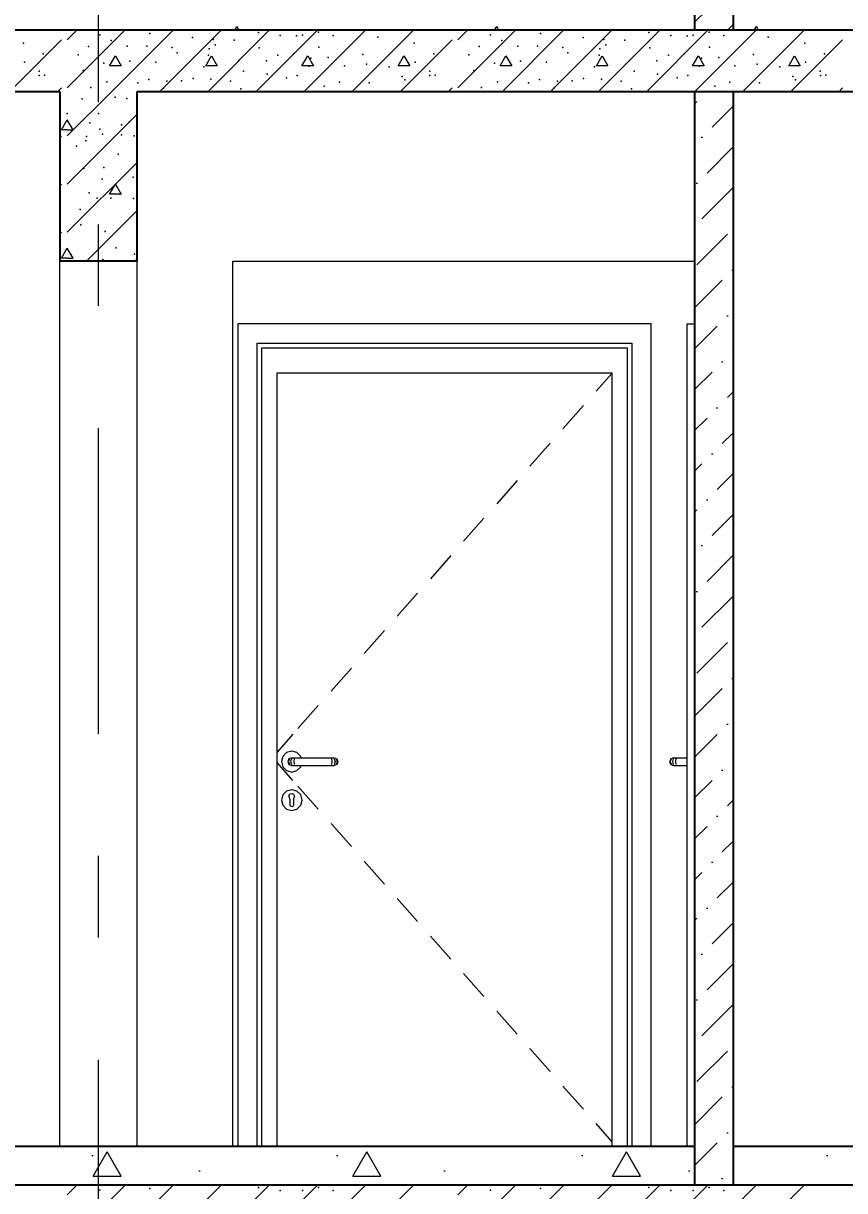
# Model space of a CAD drawing. Header units: millimetres. Extents: x 18162 to 7085488, y 72188 to 247925.
# Drawn here: x 4263419 to 4265553, y 107638 to 110670 of the extents above; entities that cross this region are included whole.
import ezdxf
from ezdxf.enums import TextEntityAlignment as Align

# ---------------------------------------------------------------- set-up
doc = ezdxf.new("R2010")
doc.units = ezdxf.units.MM
doc.header["$MEASUREMENT"] = 0
doc.linetypes.add('Double Dashed', pattern=[1093.611073, 529.166651, -211.666656, 141.111112, -211.666656])
for name, color, linetype in [('Archicad Doors', 7, 'Continuous'), ('Structural - Bearing', 7, 'Continuous'), ('Structural - Grid', 7, 'Continuous')]:
    doc.layers.add(name, color=color, linetype=linetype)
doc.styles.add('GENERATED_STYLE_3', font='', dxfattribs={"width": 0.8})
doc.styles.get('GENERATED_STYLE_3').set_extended_font_data('ISOCPEUR MON')
doc.dimstyles.new('GENERATED_STYLE__12', dxfattribs={"dimtxt": 330.000007, "dimasz": 171, "dimexe": 0.18, "dimexo": 150, "dimgap": 0, "dimtad": 1, "dimdec": 0, "dimzin": 0, "dimdsep": 46, "dimtxsty": 'GENERATED_STYLE_3', "dimblk": 'ARROWHEAD_2', "dimblk1": 'ARROWHEAD_2', "dimblk2": 'ARROWHEAD_2', "dimcen": 0.09, "dimclrd": 13, "dimclre": 13, "dimclrt": 13, "dimadec": 0, "dimazin": 0, "dimtfac": 1, "dimtdec": 4, "dimtmove": 0, "dimatfit": 3, "dimfxl": 1, "dimtolj": 1, "dimtzin": 0, "dimarcsym": 0})
pattern_1 = [(45, (4294986.58, 104752.7), (-106.066, 106.066), [112.5, -37.5, 0, -37.5]), (45, (4294999.84, 104872.03), (-106.066, 106.066), [112.5, -37.5, 0, -37.5])]
pattern_2 = [(0, (4294986.6, 104752.7), (0, 1169.134), [73.125, -601.875]), (0, (4295324.1, 105337.3), (0, 1169.134), [73.125, -601.875]), (60, (4294986.6, 104752.7), (-1012.5, 584.567), [73.125, -601.875]), (60, (4295661.6, 104752.7), (-1012.5, 584.567), [73.125, -601.875]), (120, (4295059.7, 104752.7), (1012.5, 584.567), [73.125, -601.875]), (120, (4295734.7, 104752.7), (1012.5, 584.567), [73.125, -601.875]), (0, (4294986.58, 104865.2), (0, 225), [0, -225, 0, -337.5]), (45, (4295099.08, 104865.2), (-159.099, 159.099), [0, -168.75, 0, -281.25])]

# ---------------------------------------------------------------- blocks, each defined once
blk = doc.blocks.new('*X1357', base_point=(4294986.6, 104752.7))
at = {"layer": 'Structural - Bearing', "color": 7, "linetype": 'Continuous', "lineweight": 9}
for p, q in [((4263532.8, 110377.8), (4263647.7, 110492.7)), ((4263532.8, 110252.8), (4263713.1, 110433.1)), ((4263517.7, 110393.5), (4263532.8, 110419.5)), ((4263532.8, 110393.4), (4263517.7, 110393.5)), ((4263547.9, 110393.5), (4263532.8, 110419.5)), ((4263532.8, 110393.4), (4263547.9, 110393.5)), ((4263513.1, 110373.2), (4263517.7, 110377.8)), ((4263532.8, 110127.8), (4263713.1, 110308.1)), ((4263513.1, 110248.2), (4263517.7, 110252.8)), ((4263642.7, 110226.8), (4263657.8, 110252.8)), ((4263657.8, 110252.8), (4263672.7, 110226.8)), ((4263672.7, 110226.8), (4263642.7, 110226.8)), ((4263582.7, 110052.7), (4263713.1, 110183.1)), ((4263513.1, 110123.2), (4263517.7, 110127.8)), ((4263517.7, 110060.1), (4263532.8, 110086.1)), ((4263532.8, 110060.1), (4263517.7, 110060.1)), ((4263547.9, 110060.1), (4263532.8, 110086.1)), ((4263532.8, 110060.1), (4263547.9, 110060.1)), ((4263707.7, 110052.7), (4263713.1, 110058.1))]:
    blk.add_line(p, q, dxfattribs=at)
for p in [(4263571.3, 110473.8), (4263657.3, 110478.4), (4263687.9, 110474.8), (4263532.8, 110436.5), (4263613.6, 110436.5), (4263591.7, 110412), (4263617.5, 110395.3), (4263673.8, 110406.5), (4263694.1, 110414), (4263580.9, 110364.8), (4263583.1, 110376.4), (4263623.9, 110382.4), (4263673.8, 110380.8), (4263706.7, 110378), (4263557, 110351.5), (4263665, 110330.1), (4263575.4, 110293), (4263627.8, 110296.1), (4263703.8, 110270.4), (4263623.3, 110265.2), (4263589.3, 110230.2), (4263610.6, 110215.9), (4263645.8, 110216.3), (4263669, 110226.6), (4263705.2, 110215.7), (4263566.1, 110186.4), (4263568, 110146.9), (4263631, 110129.2), (4263658.8, 110087.5), (4263707.2, 110070.4), (4263624.8, 110056.6)]:
    blk.add_point(p, dxfattribs=at)
blk = doc.blocks.new('*X1361', base_point=(4294986.6, 104752.7))
at = {"layer": 'Structural - Bearing', "color": 7, "linetype": 'Continuous', "lineweight": 9}
for p, q in [((4263532.8, 107627.7), (4263557.8, 107652.7)), ((4263532.8, 107502.7), (4263682.8, 107652.7)), ((4263647.8, 107492.7), (4263807.8, 107652.7)), ((4263772.8, 107492.7), (4263932.8, 107652.7)), ((4263897.8, 107492.7), (4264057.8, 107652.7)), ((4264022.8, 107492.7), (4264182.8, 107652.7)), ((4264147.8, 107492.7), (4264307.8, 107652.7)), ((4264272.8, 107492.7), (4264432.8, 107652.7)), ((4264547.9, 107627.7), (4264572.9, 107652.7)), ((4264547.9, 107502.7), (4264697.9, 107652.7)), ((4264662.9, 107492.7), (4264822.9, 107652.7)), ((4264787.9, 107492.7), (4264947.9, 107652.7)), ((4264912.9, 107492.7), (4265072.9, 107652.7)), ((4265037.9, 107492.7), (4265197.9, 107652.7)), ((4265162.9, 107492.7), (4265322.9, 107652.7)), ((4265287.9, 107492.7), (4265447.9, 107652.7))]:
    blk.add_line(p, q, dxfattribs=at)
for p in [(4263617.5, 107639.9), (4263747.6, 107643.8), (4264029.5, 107646.8), (4264086.2, 107638.6), (4264144, 107639.1), (4264185.8, 107646.8), (4264224, 107638.6), (4264632.6, 107639.9), (4264762.7, 107643.8), (4265044.6, 107646.8), (4265101.4, 107638.6), (4265159.2, 107639.1), (4265200.9, 107646.8), (4265239.2, 107638.6)]:
    blk.add_point(p, dxfattribs=at)
blk = doc.blocks.new('*X1488', base_point=(4294986.6, 104752.7))
at = {"layer": 'Structural - Bearing', "color": 7, "linetype": 'Continuous', "lineweight": 9}
for p, q in [((4263532.8, 110627.8), (4263557.7, 110652.7)), ((4263532.8, 110502.8), (4263682.7, 110652.7)), ((4263647.7, 110492.7), (4263807.7, 110652.7)), ((4263772.7, 110492.7), (4263932.7, 110652.7)), ((4263897.7, 110492.7), (4264057.7, 110652.7)), ((4264022.7, 110492.7), (4264182.7, 110652.7)), ((4264147.7, 110492.7), (4264307.7, 110652.7)), ((4264272.7, 110492.7), (4264432.7, 110652.7)), ((4264547.9, 110627.8), (4264572.8, 110652.7)), ((4264547.9, 110502.8), (4264697.8, 110652.7)), ((4264662.8, 110492.7), (4264822.8, 110652.7)), ((4264787.8, 110492.7), (4264947.8, 110652.7)), ((4264912.8, 110492.7), (4265072.8, 110652.7)), ((4265037.8, 110492.7), (4265197.8, 110652.7)), ((4265162.8, 110492.7), (4265322.8, 110652.7)), ((4265287.8, 110492.7), (4265447.8, 110652.7)), ((4263382.6, 110492.7), (4263517.7, 110627.8)), ((4264397.7, 110492.7), (4264532.8, 110627.8)), ((4265412.8, 110492.7), (4265547.9, 110627.8)), ((4263642.7, 110560.1), (4263657.8, 110586.1)), ((4263657.8, 110586.1), (4263672.7, 110560.1)), ((4263892.7, 110560.1), (4263907.8, 110586.1)), ((4263907.8, 110586.1), (4263922.7, 110560.1)), ((4264142.7, 110560.1), (4264157.8, 110586.1)), ((4264157.8, 110586.1), (4264172.7, 110560.1)), ((4264392.7, 110560.1), (4264407.8, 110586.1)), ((4264407.8, 110586.1), (4264422.7, 110560.1)), ((4264657.8, 110560.1), (4264672.9, 110586.1)), ((4264672.9, 110586.1), (4264687.8, 110560.1)), ((4264907.8, 110560.1), (4264922.9, 110586.1)), ((4264922.9, 110586.1), (4264937.8, 110560.1)), ((4265157.8, 110560.1), (4265172.9, 110586.1)), ((4265172.9, 110586.1), (4265187.8, 110560.1)), ((4265407.8, 110560.1), (4265422.9, 110586.1)), ((4265422.9, 110586.1), (4265437.8, 110560.1)), ((4263672.7, 110560.1), (4263642.7, 110560.1)), ((4263922.7, 110560.1), (4263892.7, 110560.1)), ((4264172.7, 110560.1), (4264142.7, 110560.1)), ((4264422.7, 110560.1), (4264392.7, 110560.1)), ((4264687.8, 110560.1), (4264657.8, 110560.1)), ((4264937.8, 110560.1), (4264907.8, 110560.1)), ((4265187.8, 110560.1), (4265157.8, 110560.1)), ((4265437.8, 110560.1), (4265407.8, 110560.1)), ((4263507.6, 110492.7), (4263517.7, 110502.8)), ((4264522.7, 110492.7), (4264532.8, 110502.8)), ((4265537.8, 110492.7), (4265547.9, 110502.8))]:
    blk.add_line(p, q, dxfattribs=at)
for p in [(4263617.5, 110640), (4263747.6, 110643.8), (4263858.3, 110633.5), (4264029.5, 110646.8), (4264086.2, 110638.7), (4264128.6, 110637.6), (4264144, 110639.1), (4264185.8, 110646.9), (4264224, 110638.7), (4264339.5, 110634.5), (4264632.6, 110640), (4264762.7, 110643.8), (4264873.4, 110633.5), (4265044.6, 110646.8), (4265101.4, 110638.7), (4265143.7, 110637.6), (4265159.2, 110639.1), (4265200.9, 110646.9), (4265239.2, 110638.7), (4265354.6, 110634.5), (4263419.4, 110619.1), (4263587.9, 110609.9), (4263646.7, 110625.5), (4263688.2, 110611.3), (4263739.9, 110611), (4263805.6, 110607.1), (4263901.4, 110603.6), (4263912.2, 110628.3), (4263917.3, 110614.8), (4263966.3, 110626.8), (4264031.2, 110606.7), (4264186.5, 110608.4), (4264434.6, 110619.1), (4264603, 110609.9), (4264661.8, 110625.5), (4264703.3, 110611.3), (4264755, 110611), (4264820.7, 110607.1), (4264916.6, 110603.6), (4264927.4, 110628.3), (4264932.4, 110614.8), (4264981.5, 110626.8), (4265046.4, 110606.7), (4265201.6, 110608.4), (4265449.7, 110619.1), (4263470.3, 110591), (4263560.8, 110588.5), (4263818.5, 110593.6), (4263899.5, 110587.2), (4263978.7, 110573.7), (4264050.2, 110573), (4264079.8, 110587.2), (4264121, 110591), (4264166.1, 110579.4), (4264211.2, 110581.3), (4264301.2, 110589.1), (4264485.5, 110591), (4264576, 110588.5), (4264833.6, 110593.6), (4264914.7, 110587.2), (4264993.8, 110573.7), (4265065.3, 110573), (4265094.9, 110587.2), (4265136.2, 110591), (4265181.2, 110579.4), (4265226.4, 110581.3), (4265316.3, 110589.1), (4265500.6, 110591), (4263421.4, 110569.1), (4263459.6, 110546.4), (4263573.8, 110548), (4263627.8, 110566.6), (4263695.4, 110572.4), (4263763, 110569.1), (4263887.5, 110557.2), (4263991, 110546), (4264160.9, 110558.8), (4264252.9, 110560.1), (4264310.8, 110564.4), (4264369.1, 110557.1), (4264436.5, 110569.1), (4264474.7, 110546.4), (4264589, 110548), (4264642.9, 110566.6), (4264710.5, 110572.4), (4264778.1, 110569.1), (4264902.7, 110557.2), (4265006.1, 110546), (4265176.1, 110558.8), (4265268, 110560.1), (4265325.9, 110564.4), (4265384.3, 110557.1), (4265451.6, 110569.1), (4265489.9, 110546.4), (4263459.8, 110534.7), (4263473.5, 110535.6), (4263635.3, 110518.6), (4263716.2, 110516), (4263745, 110524.1), (4263791.7, 110520.2), (4263829.6, 110521.1), (4263859.6, 110526.6), (4263906, 110525.4), (4263957, 110519.9), (4264051.9, 110537.9), (4264102.6, 110529), (4264130.2, 110535.1), (4264239.9, 110517.1), (4264317.1, 110515.5), (4264403, 110532.4), (4264409.8, 110523.2), (4264474.9, 110534.7), (4264488.7, 110535.6), (4264650.5, 110518.6), (4264731.4, 110516), (4264760.1, 110524.1), (4264806.8, 110520.2), (4264844.7, 110521.1), (4264874.7, 110526.6), (4264921.1, 110525.4), (4264972.2, 110519.9), (4265067, 110537.9), (4265117.7, 110529), (4265145.4, 110535.1), (4265255, 110517.1), (4265332.2, 110515.5), (4265418.1, 110532.4), (4265425, 110523.2), (4265490, 110534.7), (4265503.8, 110535.6), (4263593.9, 110503.2), (4263782.4, 110501.6), (4263983.6, 110500.4), (4264200.4, 110507), (4264609, 110503.2), (4264797.6, 110501.6), (4264998.8, 110500.4), (4265215.6, 110507)]:
    blk.add_point(p, dxfattribs=at)
blk = doc.blocks.new('Standard grid marker[365]_3', base_point=(4263613.1, 164752.7))
at = {"layer": 'Structural - Grid', "color": 13, "linetype": 'Double Dashed', "lineweight": 13, "ltscale": 1.5}
blk.add_line((4263613.1, 163752.7), (4263613.1, 97752.7), dxfattribs=at)
at = {"layer": 'Structural - Grid', "color": 13, "lineweight": 13, "style": 'GENERATED_STYLE_3'}
blk.add_attdef('AC_MarkerText_1', text='', height=375, rotation=360, dxfattribs=at).set_placement((4263613.1, 96490.2), align=Align.TOP_CENTER)
blk = doc.blocks.new('*D1650', base_point=(4294986.6, 104752.7))
at = {"color": 13, "linetype": 'Continuous', "lineweight": 13}
for p, q in [((4268480.5, 107752.7), (4268480.5, 110492.7)), ((4268649.2, 107752.7), (4268311.7, 107752.7)), ((4268480.5, 107492.7), (4268480.5, 107752.7)), ((4268649.2, 107492.7), (4268311.7, 107492.7)), ((4268480.5, 104752.7), (4268480.5, 107492.7))]:
    blk.add_line(p, q, dxfattribs=at)
at = {"color": 12, "linetype": 'Continuous', "lineweight": 35}
for p, q in [((4268368, 107817.7), (4268593, 107687.8)), ((4268368, 107557.7), (4268593, 107427.8))]:
    blk.add_line(p, q, dxfattribs=at)
blk = doc.blocks.new('ARROWHEAD_2')
at = {"color": 0, "linetype": 'Continuous', "lineweight": 0}
for p, q in [((-0.378, -0.655), (0.378, 0.655)), ((0, 0), (-1, 0))]:
    blk.add_line(p, q, dxfattribs=at)
blk = doc.blocks.new('*D1651', base_point=(4294986.6, 104752.7))
at = {"color": 12, "linetype": 'Continuous', "lineweight": 35}
for p, q in [((4268368, 110557.7), (4268593, 110427.8)), ((4268368, 107817.7), (4268593, 107687.8))]:
    blk.add_line(p, q, dxfattribs=at)
at = {"color": 13, "linetype": 'Continuous', "lineweight": 13}
blk.add_line((4268480.5, 107752.7), (4268480.5, 110492.7), dxfattribs=at)
at = {"color": 13, "lineweight": 13, "char_height": 330, "attachment_point": 7, "rotation": 90, "style": 'GENERATED_STYLE_3'}
for s, insert in [('\\A1;{\\pql;\\fISOCPEUR MON|b0|i0|c0|p0;\\W0.800000;260}', (4268510.3, 109874.4)), ('\\A1;{\\pql;\\fISOCPEUR MON|b0|i0|c0|p0;\\W0.800000;2,740}', (4268576.1, 108417.9))]:
    blk.add_mtext(s, dxfattribs=dict(at, insert=insert))
blk = doc.blocks.new('*D1652', base_point=(4294986.6, 104752.7))
at = {"color": 12, "linetype": 'Continuous', "lineweight": 35}
for p, q in [((4268368, 110817.7), (4268593, 110687.8)), ((4268368, 110557.7), (4268593, 110427.8))]:
    blk.add_line(p, q, dxfattribs=at)
at = {"color": 13, "linetype": 'Continuous', "lineweight": 13}
for p, q in [((4268649.2, 110752.7), (4268311.7, 110752.7)), ((4268480.5, 110492.7), (4268480.5, 110752.7)), ((4268649.2, 110492.7), (4268311.7, 110492.7)), ((4268480.5, 107752.7), (4268480.5, 110492.7))]:
    blk.add_line(p, q, dxfattribs=at)
blk = doc.blocks.new('*D1688', base_point=(4294986.6, 104752.7))
at = {"color": 13, "linetype": 'Continuous', "lineweight": 13}
for p, q in [((4271445.7, 107052.7), (4271445.7, 107492.7)), ((4271614.4, 107052.7), (4270763.1, 107052.7)), ((4271445.7, 104752.7), (4271445.7, 107052.7))]:
    blk.add_line(p, q, dxfattribs=at)
at = {"color": 12, "linetype": 'Continuous', "lineweight": 35}
for p, q in [((4271333.2, 107117.7), (4271558.2, 106987.8)), ((4271333.2, 104817.7), (4271558.2, 104687.8))]:
    blk.add_line(p, q, dxfattribs=at)
at = {"color": 13, "lineweight": 13, "char_height": 330, "attachment_point": 7, "rotation": 90, "style": 'GENERATED_STYLE_3'}
for s, insert in [('\\A1;{\\pql;\\fISOCPEUR MON|b0|i0|c0|p0;\\W0.800000;440}', (4271096, 106969.7)), ('\\A1;{\\pql;\\fISOCPEUR MON|b0|i0|c0|p0;\\W0.800000;2,300}', (4271541.3, 105764.4)), ('\\A1;{\\pql;\\fISOCPEUR MON|b0|i0|c0|p0;\\W0.800000;260}', (4271475.5, 104817.7))]:
    blk.add_mtext(s, dxfattribs=dict(at, insert=insert))
blk = doc.blocks.new('*D1690', base_point=(4294986.6, 104752.7))
at = {"color": 13, "linetype": 'Continuous', "lineweight": 13}
for p, q in [((4271445.7, 107752.7), (4271445.7, 110052.7)), ((4271614.4, 107752.7), (4271276.9, 107752.7)), ((4271445.7, 107492.7), (4271445.7, 107752.7)), ((4271614.4, 107492.7), (4271276.9, 107492.7)), ((4271445.7, 107052.7), (4271445.7, 107492.7))]:
    blk.add_line(p, q, dxfattribs=at)
at = {"color": 12, "linetype": 'Continuous', "lineweight": 35}
for p, q in [((4271333.2, 107817.7), (4271558.2, 107687.8)), ((4271333.2, 107557.7), (4271558.2, 107427.8))]:
    blk.add_line(p, q, dxfattribs=at)
blk = doc.blocks.new('*D1691', base_point=(4294986.6, 104752.7))
at = {"color": 13, "linetype": 'Continuous', "lineweight": 13}
for p, q in [((4271445.7, 110052.7), (4271445.7, 110492.7)), ((4271614.4, 110052.7), (4270763.1, 110052.7)), ((4271445.7, 107752.7), (4271445.7, 110052.7))]:
    blk.add_line(p, q, dxfattribs=at)
at = {"color": 12, "linetype": 'Continuous', "lineweight": 35}
for p, q in [((4271333.2, 110117.7), (4271558.2, 109987.8)), ((4271333.2, 107817.7), (4271558.2, 107687.8))]:
    blk.add_line(p, q, dxfattribs=at)
at = {"color": 13, "lineweight": 13, "char_height": 330, "attachment_point": 7, "rotation": 90, "style": 'GENERATED_STYLE_3'}
for s, insert in [('\\A1;{\\pql;\\fISOCPEUR MON|b0|i0|c0|p0;\\W0.800000;440}', (4271096, 109969.7)), ('\\A1;{\\pql;\\fISOCPEUR MON|b0|i0|c0|p0;\\W0.800000;2,300}', (4271541.3, 108764.4)), ('\\A1;{\\pql;\\fISOCPEUR MON|b0|i0|c0|p0;\\W0.800000;260}', (4271475.5, 107817.7))]:
    blk.add_mtext(s, dxfattribs=dict(at, insert=insert))
blk = doc.blocks.new('*D1692', base_point=(4294986.6, 104752.7))
at = {"color": 12, "linetype": 'Continuous', "lineweight": 35}
for p, q in [((4271333.2, 110557.7), (4271558.2, 110427.8)), ((4271333.2, 110117.7), (4271558.2, 109987.8))]:
    blk.add_line(p, q, dxfattribs=at)
at = {"color": 13, "linetype": 'Continuous', "lineweight": 13}
blk.add_line((4271445.7, 110052.7), (4271445.7, 110492.7), dxfattribs=at)
blk = doc.blocks.new('*D1693', base_point=(4294986.6, 104752.7))
at = {"color": 12, "linetype": 'Continuous', "lineweight": 35}
for p, q in [((4271333.2, 110817.7), (4271558.2, 110687.8)), ((4271333.2, 110557.7), (4271558.2, 110427.8))]:
    blk.add_line(p, q, dxfattribs=at)
at = {"color": 13, "linetype": 'Continuous', "lineweight": 13}
for p, q in [((4271614.4, 110752.7), (4271276.9, 110752.7)), ((4271445.7, 110492.7), (4271445.7, 110752.7)), ((4271614.4, 110492.7), (4271276.9, 110492.7)), ((4271445.7, 110052.7), (4271445.7, 110492.7))]:
    blk.add_line(p, q, dxfattribs=at)

msp = doc.modelspace()

# ---------------------------------------------------------------- hatches: boundary and pattern name
at = {"layer": 'Structural - Bearing', "linetype": 'Continuous', "lineweight": 9}
h = msp.add_hatch(dxfattribs=at)
h.set_pattern_fill('Dot___Dashed_0003', style=0, pattern_type=2)
h.set_pattern_definition(pattern_1)
h.paths.add_polyline_path([(4265263.1, 113492.7), (4265163.1, 113492.7), (4265163.1, 110652.7), (4265263.1, 110652.7)])
h = msp.add_hatch(dxfattribs=at)
h.set_pattern_fill('Lightweight_Concrete_0003', style=0, pattern_type=2)
h.set_pattern_definition(pattern_2)
h.paths.add_polyline_path([(4259913.1, 110752.7), (4259913.1, 110652.7), (4265163.1, 110652.7), (4265163.1, 110752.7)])
h = msp.add_hatch(dxfattribs=at)
h.set_pattern_fill('Lightweight_Concrete_0003', style=0, pattern_type=2)
h.set_pattern_definition(pattern_2)
h.paths.add_polyline_path([(4265263.1, 110752.7), (4265263.1, 110652.7), (4267513.1, 110652.7), (4267513.1, 110752.7)])
h = msp.add_hatch(dxfattribs=at)
h.set_pattern_fill('Dot___Dashed_0003', style=0, pattern_type=2)
h.set_pattern_definition(pattern_1)
h.paths.add_polyline_path([(4265263.1, 110492.7), (4265163.1, 110492.7), (4265163.1, 107652.7), (4265263.1, 107652.7)])
h = msp.add_hatch(dxfattribs=at)
h.set_pattern_fill('Lightweight_Concrete_0003', style=0, pattern_type=2)
h.set_pattern_definition(pattern_2)
h.paths.add_polyline_path([(4259913.1, 107752.7), (4259913.1, 107652.7), (4265163.1, 107652.7), (4265163.1, 107752.7)])
h = msp.add_hatch(dxfattribs=at)
h.set_pattern_fill('Lightweight_Concrete_0003', style=0, pattern_type=2)
h.set_pattern_definition(pattern_2)
h.paths.add_polyline_path([(4265263.1, 107752.7), (4265263.1, 107652.7), (4267513.1, 107652.7), (4267513.1, 107752.7)])

# ---------------------------------------------------------------- linework, layer by layer
at = {"layer": 'Archicad Doors', "color": 7, "linetype": 'Continuous', "lineweight": 9}
for p, q in [((4263513.1, 107752.7), (4263513.1, 110052.7)), ((4263713.1, 110052.7), (4263713.1, 107752.7)), ((4263963.1, 107752.7), (4263963.1, 110052.7)), ((4263963.1, 110052.7), (4265163.1, 110052.7)), ((4263976.1, 109889.7), (4263976.1, 107752.7)), ((4265050.1, 109889.7), (4263976.1, 109889.7)), ((4265050.1, 107752.7), (4265050.1, 109889.7)), ((4265144.1, 107752.7), (4265144.1, 109889.7)), ((4265144.1, 109889.7), (4265163.1, 109889.7)), ((4264026.1, 107752.7), (4264026.1, 109839.7)), ((4264026.1, 109839.7), (4265000.1, 109839.7)), ((4264038.1, 107752.7), (4264038.1, 109827.7)), ((4264038.1, 109827.7), (4264988.1, 109827.7)), ((4264988.1, 109827.7), (4264988.1, 107752.7)), ((4265000.1, 109839.7), (4265000.1, 107752.7)), ((4264078.1, 107752.7), (4264078.1, 109762.7)), ((4264078.1, 109762.7), (4264948.1, 109762.7)), ((4264948.1, 109761.1), (4264907.1, 109714.8)), ((4264948.1, 109762.7), (4264948.1, 107752.7)), ((4264874, 109677.3), (4264821, 109617.4)), ((4264787.9, 109579.9), (4264734.9, 109520)), ((4264701.7, 109482.5), (4264648.8, 109422.6)), ((4264615.6, 109385.2), (4264562.6, 109325.2)), ((4264529.5, 109287.8), (4264476.5, 109227.8)), ((4264443.4, 109190.4), (4264390.4, 109130.5)), ((4264357.3, 109093), (4264304.3, 109033.1)), ((4264271.2, 108995.6), (4264218.2, 108935.7)), ((4264185.1, 108898.2), (4264132.1, 108838.3)), ((4264119.1, 108823.6), (4264078.1, 108777.3)), ((4264092.7, 108766.2), (4264089.1, 108752.7)), ((4264102.6, 108776.1), (4264092.7, 108766.2)), ((4264116.1, 108779.7), (4264102.6, 108776.1)), ((4264109, 108759.8), (4264106.1, 108752.7)), ((4264110.6, 108759.8), (4264107.8, 108752.7)), ((4264116.1, 108762.7), (4264109, 108759.8)), ((4264115.4, 108759.8), (4264113.3, 108752.7)), ((4264129.6, 108776.1), (4264116.1, 108779.7)), ((4264116.1, 108762.7), (4264117.2, 108762.7)), ((4264117.2, 108762.7), (4264120.5, 108762.7)), ((4264120.5, 108762.7), (4264125.4, 108762.7)), ((4264122.6, 108759.8), (4264121.5, 108752.7)), ((4264125.4, 108762.7), (4264131.1, 108762.7)), ((4264139.5, 108766.2), (4264129.6, 108776.1)), ((4264131.1, 108762.7), (4264211.1, 108762.7)), ((4264140.4, 108762.7), (4264139.5, 108766.2)), ((4264211.1, 108762.7), (4264216.8, 108762.7)), ((4264216.8, 108762.7), (4264221.7, 108762.7)), ((4264219.6, 108759.8), (4264220.7, 108752.7)), ((4264221.7, 108762.7), (4264225, 108762.7)), ((4264225, 108762.7), (4264226.1, 108762.7)), ((4264226.1, 108762.7), (4264233.2, 108759.8)), ((4264226.8, 108759.8), (4264228.9, 108752.7)), ((4264231.6, 108759.8), (4264234.4, 108752.7)), ((4264233.2, 108759.8), (4264236.1, 108752.7)), ((4265101, 108759.8), (4265098.1, 108752.7)), ((4265102.6, 108759.8), (4265099.8, 108752.7)), ((4265108.1, 108762.7), (4265101, 108759.8)), ((4265107.4, 108759.8), (4265105.3, 108752.7)), ((4265108.1, 108762.7), (4265109.2, 108762.7)), ((4265109.2, 108762.7), (4265112.5, 108762.7)), ((4265112.5, 108762.7), (4265117.4, 108762.7)), ((4265114.6, 108759.8), (4265113.5, 108752.7)), ((4265117.4, 108762.7), (4265123.1, 108762.7)), ((4265123.1, 108762.7), (4265144.1, 108762.7)), ((4264119.1, 108703.8), (4264078.1, 108750.1)), ((4264089.1, 108752.7), (4264092.7, 108739.2)), ((4264092.7, 108739.2), (4264102.6, 108729.3)), ((4264102.6, 108729.3), (4264116.1, 108725.7)), ((4264106.1, 108752.7), (4264109, 108745.6)), ((4264107.8, 108752.7), (4264110.6, 108745.6)), ((4264109, 108745.6), (4264116.1, 108742.7)), ((4264113.3, 108752.7), (4264115.4, 108745.6)), ((4264116.1, 108742.7), (4264117.2, 108742.7)), ((4264116.1, 108725.7), (4264129.6, 108729.3)), ((4264117.2, 108742.7), (4264120.5, 108742.7)), ((4264120.5, 108742.7), (4264125.4, 108742.7)), ((4264121.5, 108752.7), (4264122.6, 108745.6)), ((4264125.4, 108742.7), (4264131.1, 108742.7)), ((4264129.6, 108729.3), (4264139.5, 108739.2)), ((4264131.1, 108742.7), (4264211.1, 108742.7)), ((4264139.5, 108739.2), (4264140.4, 108742.7)), ((4264211.1, 108742.7), (4264216.8, 108742.7)), ((4264216.8, 108742.7), (4264221.7, 108742.7)), ((4264220.7, 108752.7), (4264219.6, 108745.6)), ((4264221.7, 108742.7), (4264225, 108742.7)), ((4264225, 108742.7), (4264226.1, 108742.7)), ((4264233.2, 108745.6), (4264226.1, 108742.7)), ((4264228.9, 108752.7), (4264226.8, 108745.6)), ((4264234.4, 108752.7), (4264231.6, 108745.6)), ((4264236.1, 108752.7), (4264233.2, 108745.6)), ((4265098.1, 108752.7), (4265101, 108745.6)), ((4265099.8, 108752.7), (4265102.6, 108745.6)), ((4265101, 108745.6), (4265108.1, 108742.7)), ((4265105.3, 108752.7), (4265107.4, 108745.6)), ((4265108.1, 108742.7), (4265109.2, 108742.7)), ((4265109.2, 108742.7), (4265112.5, 108742.7)), ((4265112.5, 108742.7), (4265117.4, 108742.7)), ((4265113.5, 108752.7), (4265114.6, 108745.6)), ((4265117.4, 108742.7), (4265123.1, 108742.7)), ((4265123.1, 108742.7), (4265144.1, 108742.7)), ((4264092.7, 108666.2), (4264089.1, 108652.7)), ((4264102.6, 108676.1), (4264092.7, 108666.2)), ((4264116.1, 108679.7), (4264102.6, 108676.1)), ((4264109.4, 108664.3), (4264108.6, 108662.4)), ((4264109.4, 108664.3), (4264110.7, 108667.8)), ((4264110.7, 108667.8), (4264116.1, 108670.1)), ((4264129.6, 108676.1), (4264116.1, 108679.7)), ((4264116.1, 108670.1), (4264121.5, 108667.8)), ((4264122.8, 108664.3), (4264121.5, 108667.8)), ((4264122.8, 108664.3), (4264123.6, 108662.4)), ((4264139.5, 108666.2), (4264129.6, 108676.1)), ((4264185.1, 108629.2), (4264132.1, 108689.1)), ((4264143.1, 108652.7), (4264139.5, 108666.2)), ((4264089.1, 108652.7), (4264092.7, 108639.2)), ((4264092.7, 108639.2), (4264102.6, 108629.3)), ((4264111.1, 108657.1), (4264108.6, 108662.4)), ((4264111.1, 108655.6), (4264111.1, 108657.1)), ((4264111.1, 108655.6), (4264111.1, 108652.7)), ((4264111.1, 108652.7), (4264111.1, 108649.8)), ((4264111.1, 108649.8), (4264111.1, 108644)), ((4264111.1, 108644), (4264111.1, 108640.2)), ((4264112.6, 108636.7), (4264111.1, 108640.2)), ((4264116.1, 108635.2), (4264112.6, 108636.7)), ((4264119.6, 108636.7), (4264116.1, 108635.2)), ((4264121.1, 108640.2), (4264119.6, 108636.7)), ((4264123.6, 108662.4), (4264121.1, 108657.1)), ((4264121.1, 108657.1), (4264121.1, 108655.6)), ((4264121.1, 108655.6), (4264121.1, 108652.7)), ((4264121.1, 108652.7), (4264121.1, 108649.8)), ((4264121.1, 108649.8), (4264121.1, 108644)), ((4264121.1, 108644), (4264121.1, 108640.2)), ((4264129.6, 108629.3), (4264139.5, 108639.2)), ((4264139.5, 108639.2), (4264143.1, 108652.7)), ((4264102.6, 108629.3), (4264116.1, 108625.7)), ((4264116.1, 108625.7), (4264129.6, 108629.3)), ((4264271.2, 108531.8), (4264218.2, 108591.7)), ((4264357.3, 108434.4), (4264304.3, 108494.3)), ((4264443.4, 108337), (4264390.4, 108397)), ((4264529.5, 108239.6), (4264476.5, 108299.6)), ((4264615.6, 108142.2), (4264562.6, 108202.2)), ((4264701.7, 108044.9), (4264648.8, 108104.8)), ((4264787.9, 107947.5), (4264734.9, 108007.4)), ((4264874, 107850.1), (4264821, 107910)), ((4264948.1, 107766.3), (4264907.1, 107812.6))]:
    msp.add_line(p, q, dxfattribs=at)
at = {"layer": 'Structural - Bearing', "color": 7, "linetype": 'Continuous', "lineweight": 25}
for p, q in [((4265163.1, 110752.7), (4265163.1, 110652.7)), ((4265263.1, 110752.7), (4265263.1, 110652.7)), ((4263513.1, 110492.7), (4259913.1, 110492.7)), ((4263513.1, 110492.7), (4263513.1, 110052.7)), ((4263713.1, 110492.7), (4263713.1, 110052.7)), ((4265163.1, 110492.7), (4263713.1, 110492.7)), ((4265163.1, 110492.7), (4265163.1, 107752.7)), ((4265263.1, 110492.7), (4265163.1, 110492.7)), ((4265263.1, 110492.7), (4265263.1, 107752.7)), ((4267513.1, 110492.7), (4265263.1, 110492.7)), ((4263713.1, 110052.7), (4263513.1, 110052.7)), ((4265163.1, 107752.7), (4259913.1, 107752.7)), ((4265163.1, 107752.7), (4265163.1, 107652.7)), ((4265263.1, 107752.7), (4265263.1, 107652.7)), ((4267513.1, 107752.7), (4265263.1, 107752.7))]:
    msp.add_line(p, q, dxfattribs=at)
at = {"layer": 'Structural - Bearing', "color": 7, "linetype": 'Continuous', "lineweight": 25, "flags": 128}
for points in [[(4267513.1, 110652.7), (4265263.1, 110652.7), (4265163.1, 110652.7), (4259913.1, 110652.7)], [(4267513.1, 107652.7), (4265263.1, 107652.7), (4265163.1, 107652.7), (4259913.1, 107652.7)]]:
    msp.add_lwpolyline(points, dxfattribs=at)

# ---------------------------------------------------------------- block references
at = {"layer": 'Structural - Bearing', "lineweight": 0}
for name in ['*X1488', '*X1357', '*X1361']:
    msp.add_blockref(name, (4294986.6, 104752.7), dxfattribs=at)
at = {"layer": 'Structural - Grid', "color": 13, "linetype": 'Continuous', "lineweight": 13}
msp.add_blockref('Standard grid marker[365]_3', (4263613.1, 164752.7), dxfattribs=at)

# ---------------------------------------------------------------- dimensions: what is measured, and where the dimension line sits
at = {"color": 13, "linetype": 'Continuous', "lineweight": 13}
for base, p1, p2, picture, middle in [((4271445.7, 110752.7), (4259113.1, 110492.7), (4259113.1, 110752.7), '*D1693', (4271214.7, 111194.4)), ((4268480.5, 110752.7), (4259113.1, 110492.7), (4259113.1, 110752.7), '*D1652', (4268249.5, 110251.1)), ((4271445.7, 110052.7), (4259113.1, 107752.7), (4270613.1, 110052.7), '*D1691', (4271214.7, 109317.2)), ((4268480.5, 110492.7), (4259113.1, 107752.7), (4259113.1, 110492.7), '*D1651', (4268249.5, 108970.7)), ((4271445.7, 110492.7), (4270613.1, 110052.7), (4259113.1, 110492.7), '*D1692', (4270835.2, 110346.4)), ((4268480.5, 107752.7), (4259113.1, 107492.7), (4259113.1, 107752.7), '*D1650', (4268249.5, 107251.1)), ((4271445.7, 107752.7), (4259113.1, 107492.7), (4259113.1, 107752.7), '*D1690', (4271214.7, 108194.4)), ((4271445.7, 107052.7), (4259113.1, 104752.7), (4270613.1, 107052.7), '*D1688', (4271214.7, 106317.2))]:
    dim = msp.add_linear_dim(base=base, p1=p1, p2=p2, angle=90, dimstyle='GENERATED_STYLE__12', dxfattribs=at)
    dim.commit()
    dim.dimension.update_dxf_attribs({"geometry": picture, "text_midpoint": middle, "dimtype": 160, "text_rotation": 90})

doc.saveas('drawing.dxf')
